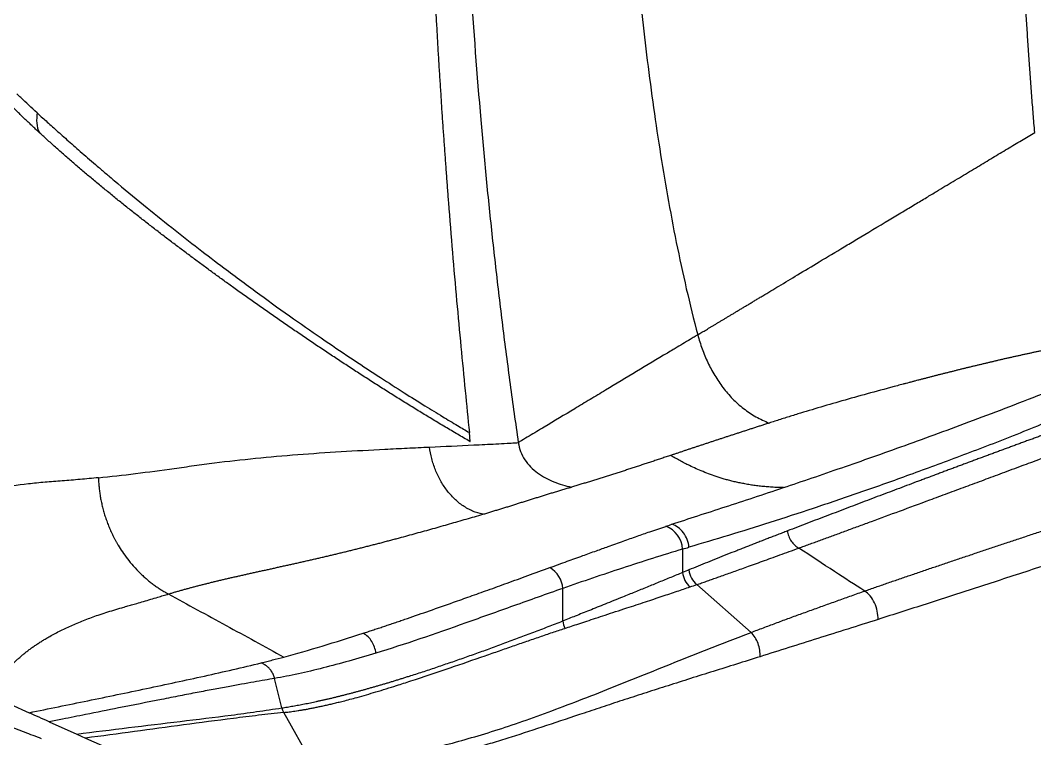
# Model space of a CAD drawing. Header units: inches. Extents: x -1 to 81, y -22 to 129.
# Drawn here: x 5.15 to 15.74, y 27.61 to 35.11 of the extents above; entities that cross this region are included whole.
import ezdxf

# ---------------------------------------------------------------- set-up
doc = ezdxf.new("R2010")
doc.units = ezdxf.units.IN
doc.header["$MEASUREMENT"] = 0
doc.layers.add('1', color=4, linetype='Continuous')

# ---------------------------------------------------------------- blocks, each defined once
blk = doc.blocks.new('2026 PACE')
at = {"layer": '1', "color": 3, "linetype": 'Continuous', "lineweight": 25}
for p, q in [((10.347, 30.711), (10.338, 30.805)), ((12.563, 29.589), (12.563, 29.345)), ((13.279, 28.72), (12.711, 29.219)), ((11.312, 28.839), (11.312, 29.179)), ((8.381, 27.932), (8.305, 28.24)), ((8.699, 27.355), (8.401, 27.884)), ((5.952, 27.787), (6.24, 27.658)), ((6.24, 27.658), (6.331, 27.617))]:
    blk.add_line(p, q, dxfattribs=at)
at = {"layer": '1', "color": 3, "linetype": 'Continuous', "lineweight": 25, "flags": 128}
for points in [[(10.342, 30.714), (10.345, 30.712), (10.347, 30.711)], [(5.351, 28.057), (5.547, 27.969), (5.743, 27.881)], [(6.331, 27.617), (6.506, 27.538), (6.681, 27.459)]]:
    blk.add_lwpolyline(points, dxfattribs=at)
at = {"layer": '1', "color": 3, "linetype": 'Continuous', "lineweight": 25}
for centre, radius, start, end in [((12.294, 29.575), 0.269, 3.0464, 69.8743), ((11.033, 29.156), 0.281, 4.5666, 58.8547), ((12.795, 29.37), 0.234, 186.227, 228.6874), ((11.546, 28.863), 0.234, 185.8153, 205.3919)]:
    blk.add_arc(centre, radius, start, end, dxfattribs=at)
for points, knots in [([(10.826, 48.734), (10.818, 48.686), (10.804, 48.588), (10.782, 48.442), (10.761, 48.296), (10.741, 48.15), (10.72, 48.004), (10.701, 47.858), (10.681, 47.712), (10.663, 47.566), (10.644, 47.419), (10.626, 47.273), (10.609, 47.126), (10.592, 46.98), (10.575, 46.833), (10.559, 46.687), (10.543, 46.54), (10.528, 46.393), (10.513, 46.247), (10.498, 46.1), (10.484, 45.953), (10.47, 45.806), (10.457, 45.659), (10.444, 45.512), (10.395, 44.945), (10.324, 43.956), (10.255, 42.544), (10.216, 41.131), (10.206, 39.717), (10.224, 38.304), (10.27, 36.891), (10.345, 35.479), (10.424, 34.437), (10.484, 33.763), (10.513, 33.456), (10.544, 33.149), (10.576, 32.842), (10.611, 32.536), (10.646, 32.23), (10.683, 31.923), (10.722, 31.617), (10.763, 31.312), (10.804, 31.006), (10.834, 30.803), (10.848, 30.701)], [0, 0, 0, 0, 0.008152, 0.016305, 0.024457, 0.032609, 0.040761, 0.048913, 0.057066, 0.065218, 0.07337, 0.081522, 0.089675, 0.097827, 0.105979, 0.114132, 0.122284, 0.130436, 0.138589, 0.146741, 0.154893, 0.163046, 0.171198, 0.17935, 0.187503, 0.265626, 0.343751, 0.421876, 0.5, 0.578124, 0.65625, 0.734374, 0.812498, 0.829543, 0.846589, 0.863635, 0.88068, 0.897726, 0.914772, 0.931818, 0.948864, 0.96591, 0.982955, 1, 1, 1, 1]), ([(12.669, 47.627), (12.593, 47.305), (12.46, 46.658), (12.246, 45.353), (12.056, 43.707), (11.924, 41.716), (11.881, 39.718), (11.919, 38.054), (11.995, 36.728), (12.076, 35.736), (12.182, 34.749), (12.318, 33.766), (12.489, 32.79), (12.636, 32.146), (12.722, 31.826)], [0, 0, 0, 0, 0.0625, 0.125, 0.25, 0.375, 0.5, 0.625, 0.6875, 0.75, 0.8125, 0.875, 0.9375, 1, 1, 1, 1]), ([(16.237, 33.939), (16.235, 33.971), (16.23, 34.035), (16.222, 34.131), (16.214, 34.227), (16.207, 34.324), (16.2, 34.421), (16.193, 34.518), (16.186, 34.615), (16.179, 34.712), (16.172, 34.81), (16.165, 34.908), (16.159, 35.006), (16.153, 35.104), (16.146, 35.202), (16.14, 35.301), (16.134, 35.399), (16.128, 35.498), (16.122, 35.597), (16.117, 35.697), (16.111, 35.796), (16.106, 35.896), (16.101, 35.996), (16.096, 36.096), (16.091, 36.196), (16.086, 36.296), (16.081, 36.397), (16.076, 36.498), (16.072, 36.599), (16.067, 36.7), (16.062, 36.83), (16.056, 36.985), (16.05, 37.158), (16.045, 37.336), (16.038, 37.581), (16.031, 37.891), (16.022, 38.378), (16.014, 38.986), (16.011, 39.718), (16.014, 40.449), (16.022, 41.034), (16.03, 41.472), (16.036, 41.743), (16.042, 41.983), (16.047, 42.167), (16.051, 42.322), (16.057, 42.466), (16.064, 42.636), (16.071, 42.821), (16.08, 43.014), (16.089, 43.206), (16.099, 43.398), (16.109, 43.59), (16.119, 43.781), (16.13, 43.972), (16.142, 44.163), (16.154, 44.353), (16.166, 44.543), (16.179, 44.732), (16.192, 44.921), (16.206, 45.109), (16.22, 45.297), (16.23, 45.421), (16.235, 45.484)], [0, 0, 0, 0, 0.0084608, 0.0169322, 0.0254142, 0.0339068, 0.04241, 0.0509237, 0.059448, 0.0679828, 0.0765282, 0.085084, 0.0936503, 0.1022271, 0.1108144, 0.1194121, 0.1280203, 0.1366389, 0.1452679, 0.1539072, 0.162557, 0.1712171, 0.1798875, 0.1885683, 0.1972593, 0.2059606, 0.2146722, 0.223394, 0.2321261, 0.2408684, 0.2496208, 0.2660029, 0.2808567, 0.2945929, 0.3121275, 0.3439637, 0.3747762, 0.4377533, 0.5006728, 0.5631793, 0.6261293, 0.6514317, 0.6760966, 0.6961923, 0.7135162, 0.7237596, 0.7362195, 0.7508943, 0.7676016, 0.7842952, 0.800975, 0.8176409, 0.8342927, 0.8509302, 0.8675533, 0.8841618, 0.9007556, 0.9173344, 0.9338983, 0.9504469, 0.9669801, 0.9834979, 1, 1, 1, 1]), ([(9.96, 35.711), (9.963, 35.649), (9.97, 35.526), (9.979, 35.344), (9.989, 35.163), (9.999, 34.986), (10.009, 34.811), (10.019, 34.639), (10.03, 34.47), (10.041, 34.303), (10.051, 34.139), (10.062, 33.977), (10.074, 33.819), (10.085, 33.662), (10.096, 33.509), (10.107, 33.358), (10.129, 33.083), (10.16, 32.692), (10.204, 32.189), (10.248, 31.708), (10.293, 31.249), (10.323, 30.951), (10.338, 30.805)], [0, 0, 0, 0, 0.037721, 0.074905, 0.111553, 0.147665, 0.18324, 0.218278, 0.252781, 0.286747, 0.320177, 0.353071, 0.385429, 0.417251, 0.448538, 0.479288, 0.509502, 0.61644, 0.718957, 0.817056, 0.910737, 1, 1, 1, 1]), ([(5.826, 34.144), (5.768, 34.197), (5.711, 34.25), (5.642, 34.315), (5.628, 34.328), (5.614, 34.341)], [0.2675166, 0.2675166, 0.2675166, 0.2675166, 0.8556606, 0.8556606, 1, 1, 1, 1]), ([(5.704, 34.075), (5.69, 34.088), (5.662, 34.115), (5.621, 34.155), (5.579, 34.195), (5.552, 34.222), (5.539, 34.235)], [0, 0, 0, 0, 0.249259, 0.499011, 0.749257, 1, 1, 1, 1]), ([(5.826, 34.144), (5.823, 34.109), (5.818, 34.037), (5.834, 33.961), (5.858, 33.931), (5.861, 33.927)], [0, 0, 0, 0, 0.464714, 0.926801, 1, 1, 1, 1]), ([(5.826, 34.145), (5.841, 34.131), (5.872, 34.102), (5.921, 34.058), (5.974, 34.01), (6.03, 33.959), (6.091, 33.905), (6.156, 33.848), (6.224, 33.787), (6.297, 33.723), (6.375, 33.656), (6.456, 33.586), (6.543, 33.512), (6.702, 33.377), (6.93, 33.188), (7.224, 32.951), (7.505, 32.732), (7.81, 32.498), (8.14, 32.253), (8.493, 32), (8.822, 31.771), (9.124, 31.567), (9.4, 31.386), (9.646, 31.228), (9.863, 31.092), (10.049, 30.978), (10.204, 30.885), (10.297, 30.83), (10.338, 30.805)], [0, 0, 0, 0, 0.012153, 0.025223, 0.039209, 0.054112, 0.06993, 0.086663, 0.104311, 0.122873, 0.142349, 0.162739, 0.184043, 0.206261, 0.279547, 0.34802, 0.411699, 0.470592, 0.552117, 0.627309, 0.696154, 0.758643, 0.814771, 0.864535, 0.907937, 0.944979, 0.975666, 1, 1, 1, 1]), ([(5.821, 33.964), (5.808, 33.977), (5.782, 34.001), (5.743, 34.038), (5.717, 34.063), (5.704, 34.075)], [0, 0, 0, 0, 0.332724, 0.666057, 1, 1, 1, 1]), ([(5.994, 33.807), (5.98, 33.82), (5.951, 33.846), (5.907, 33.885), (5.864, 33.925), (5.836, 33.951), (5.821, 33.964)], [0, 0, 0, 0, 0.249077, 0.498768, 0.749075, 1, 1, 1, 1]), ([(12.722, 31.826), (12.729, 31.831), (12.743, 31.839), (12.765, 31.853), (12.788, 31.866), (12.811, 31.88), (12.835, 31.894), (12.859, 31.909), (12.884, 31.924), (12.909, 31.939), (12.935, 31.955), (12.962, 31.971), (12.989, 31.987), (13.017, 32.004), (13.045, 32.021), (13.074, 32.038), (13.104, 32.056), (13.134, 32.074), (13.165, 32.093), (13.197, 32.112), (13.229, 32.131), (13.262, 32.151), (13.296, 32.172), (13.33, 32.192), (13.365, 32.213), (13.443, 32.26), (13.573, 32.338), (13.769, 32.456), (13.995, 32.592), (14.204, 32.717), (14.446, 32.863), (14.651, 32.985), (14.855, 33.109), (14.985, 33.186), (15.103, 33.257), (15.207, 33.32), (15.3, 33.376), (15.387, 33.428), (15.472, 33.479), (15.556, 33.53), (15.639, 33.579), (15.72, 33.628), (15.799, 33.675), (15.876, 33.722), (15.952, 33.767), (16.026, 33.812), (16.098, 33.855), (16.168, 33.897), (16.215, 33.925), (16.237, 33.939)], [0, 0, 0, 0, 0.009225, 0.018551, 0.027978, 0.037509, 0.047142, 0.056879, 0.06672, 0.076666, 0.086716, 0.096873, 0.107135, 0.117504, 0.127979, 0.138562, 0.149251, 0.160049, 0.170953, 0.181966, 0.193086, 0.204314, 0.215651, 0.227095, 0.238648, 0.250309, 0.303168, 0.362387, 0.428101, 0.500374, 0.536521, 0.625326, 0.661441, 0.69432, 0.723928, 0.750245, 0.772097, 0.793524, 0.814519, 0.835078, 0.855196, 0.87487, 0.894097, 0.912876, 0.931204, 0.94908, 0.966505, 0.983478, 1, 1, 1, 1]), ([(10.342, 30.714), (10.321, 30.726), (10.278, 30.751), (10.214, 30.788), (10.151, 30.826), (10.087, 30.863), (10.024, 30.901), (9.961, 30.939), (9.898, 30.977), (9.835, 31.015), (9.772, 31.054), (9.71, 31.092), (9.648, 31.131), (9.585, 31.17), (9.523, 31.209), (9.462, 31.248), (9.4, 31.287), (9.338, 31.326), (9.277, 31.366), (9.215, 31.405), (9.154, 31.445), (9.093, 31.485), (9.032, 31.525), (8.971, 31.565), (8.911, 31.605), (8.85, 31.645), (8.789, 31.686), (8.729, 31.726), (8.669, 31.767), (8.608, 31.808), (8.548, 31.849), (8.488, 31.89), (8.428, 31.931), (8.368, 31.972), (8.309, 32.014), (8.249, 32.055), (8.189, 32.097), (8.13, 32.139), (8.071, 32.181), (8.011, 32.223), (7.952, 32.265), (7.878, 32.318), (7.79, 32.381), (7.687, 32.456), (7.585, 32.531), (7.483, 32.606), (7.381, 32.683), (7.279, 32.759), (7.177, 32.836), (7.076, 32.914), (6.975, 32.992), (6.874, 33.071), (6.774, 33.15), (6.674, 33.23), (6.575, 33.311), (6.476, 33.392), (6.378, 33.474), (6.281, 33.556), (6.184, 33.639), (6.089, 33.723), (6.026, 33.779), (5.994, 33.807)], [0, 0, 0, 0, 0.012587, 0.025201, 0.037842, 0.050511, 0.063206, 0.075929, 0.088678, 0.101455, 0.114258, 0.127088, 0.139945, 0.152829, 0.16574, 0.178677, 0.191641, 0.204632, 0.21765, 0.230694, 0.243765, 0.256863, 0.269988, 0.283139, 0.296317, 0.309522, 0.322754, 0.336013, 0.349298, 0.362611, 0.375951, 0.389318, 0.402712, 0.416133, 0.429582, 0.443058, 0.456562, 0.470093, 0.483651, 0.497237, 0.510851, 0.524493, 0.548334, 0.572304, 0.596402, 0.620631, 0.644989, 0.669478, 0.694098, 0.71885, 0.743734, 0.76875, 0.7939, 0.819185, 0.844604, 0.87016, 0.895852, 0.921682, 0.947649, 0.973755, 1, 1, 1, 1]), ([(12.722, 31.826), (12.718, 31.824), (12.712, 31.821), (12.699, 31.813), (12.676, 31.799), (12.63, 31.771), (12.564, 31.732), (12.505, 31.696), (12.471, 31.676), (12.464, 31.672)], [0, 0, 0, 0, 0.00097656, 0.00195312, 0.00390625, 0.0078125, 0.015625, 0.0234375, 0.02546128, 0.02546128, 0.02546128, 0.02546128]), ([(12.464, 31.672), (12.445, 31.66), (12.318, 31.584), (12.083, 31.443), (11.812, 31.28), (11.597, 31.151), (11.383, 31.022), (11.171, 30.895), (10.988, 30.785), (10.898, 30.731), (10.86, 30.708), (10.848, 30.701)], [0.0254613, 0.0254613, 0.0254613, 0.0254613, 0.03125, 0.0625, 0.09375, 0.109375, 0.125, 0.15625, 0.171875, 0.1796875, 0.1833258, 0.1833258, 0.1833258, 0.1833258]), ([(16.484, 31.695), (16.473, 31.693), (16.45, 31.689), (16.415, 31.682), (16.381, 31.675), (16.347, 31.668), (16.312, 31.66), (16.278, 31.653), (16.243, 31.646), (16.209, 31.638), (16.175, 31.631), (16.14, 31.624), (16.106, 31.616), (16.072, 31.608), (16.038, 31.601), (16.003, 31.593), (15.969, 31.585), (15.935, 31.578), (15.901, 31.57), (15.867, 31.562), (15.833, 31.554), (15.799, 31.546), (15.766, 31.538), (15.732, 31.53), (15.699, 31.522), (15.665, 31.514), (15.632, 31.506), (15.598, 31.498), (15.565, 31.49), (15.532, 31.482), (15.499, 31.474), (15.466, 31.466), (15.433, 31.458), (15.401, 31.449), (15.368, 31.441), (15.336, 31.433), (15.303, 31.425), (15.271, 31.417), (15.239, 31.409), (15.207, 31.401), (15.175, 31.392), (15.144, 31.384), (15.112, 31.376), (15.081, 31.368), (15.05, 31.36), (15.018, 31.352), (14.988, 31.344), (14.957, 31.336), (14.926, 31.327), (14.896, 31.319), (14.865, 31.311), (14.835, 31.303), (14.719, 31.272), (14.522, 31.219), (14.256, 31.145), (14.003, 31.072), (13.822, 31.017), (13.704, 30.981), (13.643, 30.962), (13.583, 30.943), (13.524, 30.924), (13.485, 30.912), (13.466, 30.905)], [0, 0, 0, 0, 0.009797, 0.019597, 0.0294, 0.039204, 0.049011, 0.058818, 0.068626, 0.078434, 0.088242, 0.098049, 0.107857, 0.117664, 0.127471, 0.137277, 0.147083, 0.156889, 0.166694, 0.176498, 0.186303, 0.196106, 0.20591, 0.215713, 0.225516, 0.235318, 0.245121, 0.254924, 0.264726, 0.274529, 0.284332, 0.294135, 0.303938, 0.313741, 0.323545, 0.333349, 0.343154, 0.352958, 0.362762, 0.372567, 0.382371, 0.392176, 0.40198, 0.411784, 0.421588, 0.431393, 0.441198, 0.451003, 0.460809, 0.470615, 0.480422, 0.490229, 0.500037, 0.593791, 0.687508, 0.781213, 0.874984, 0.90001, 0.925034, 0.950047, 0.975039, 1, 1, 1, 1]), ([(13.616, 30.231), (13.811, 30.297), (14.013, 30.366), (14.33, 30.476), (14.438, 30.513), (14.658, 30.591), (14.77, 30.631), (14.999, 30.714), (15.115, 30.756), (15.353, 30.843), (15.474, 30.888), (15.721, 30.98), (15.847, 31.028), (16.105, 31.127), (16.236, 31.178), (16.37, 31.232)], [0, 0, 0, 0, 0.25, 0.25, 0.375, 0.375, 0.5, 0.5, 0.625, 0.625, 0.75, 0.75, 0.875, 0.875, 1, 1, 1, 1]), ([(16.559, 30.998), (16.461, 30.955), (16.363, 30.914), (16.169, 30.834), (16.073, 30.796), (15.789, 30.684), (15.605, 30.614), (15.246, 30.479), (15.071, 30.415), (14.815, 30.322), (14.731, 30.292), (14.564, 30.233), (14.482, 30.204), (14.239, 30.12), (14.081, 30.066), (13.772, 29.963), (13.621, 29.914), (13.327, 29.82), (13.183, 29.775), (12.901, 29.69), (12.764, 29.649), (12.629, 29.609)], [0, 0, 0, 0, 0.0625, 0.0625, 0.125, 0.125, 0.25, 0.25, 0.375, 0.375, 0.4375, 0.4375, 0.5, 0.5, 0.625, 0.625, 0.75, 0.75, 0.875, 0.875, 1, 1, 1, 1]), ([(13.466, 30.905), (13.453, 30.901), (13.427, 30.893), (13.389, 30.88), (13.351, 30.868), (13.313, 30.856), (13.275, 30.843), (13.238, 30.831), (13.201, 30.819), (13.164, 30.807), (13.127, 30.795), (13.091, 30.783), (13.054, 30.771), (13.018, 30.76), (12.983, 30.748), (12.947, 30.736), (12.912, 30.725), (12.877, 30.713), (12.842, 30.702), (12.807, 30.69), (12.773, 30.679), (12.739, 30.667), (12.704, 30.656), (12.671, 30.645), (12.637, 30.634), (12.603, 30.623), (12.57, 30.611), (12.537, 30.6), (12.504, 30.589), (12.471, 30.578), (12.449, 30.571), (12.438, 30.568)], [0, 0, 0, 0, 0.034483, 0.068965, 0.103448, 0.137929, 0.172411, 0.206893, 0.241376, 0.275859, 0.310342, 0.344825, 0.379309, 0.413792, 0.448275, 0.482758, 0.517241, 0.551724, 0.586207, 0.62069, 0.655173, 0.689655, 0.724138, 0.75862, 0.793103, 0.827586, 0.862069, 0.896551, 0.931034, 0.965517, 1, 1, 1, 1]), ([(16.587, 30.876), (16.572, 30.871), (16.543, 30.86), (16.499, 30.844), (16.454, 30.828), (16.41, 30.812), (16.366, 30.795), (16.321, 30.779), (16.276, 30.763), (16.232, 30.746), (16.187, 30.73), (16.142, 30.714), (16.097, 30.697), (16.052, 30.681), (16.007, 30.664), (15.962, 30.647), (15.917, 30.631), (15.871, 30.614), (15.826, 30.597), (15.781, 30.58), (15.735, 30.564), (15.69, 30.547), (15.644, 30.53), (15.598, 30.513), (15.553, 30.496), (15.507, 30.479), (15.461, 30.462), (15.416, 30.445), (15.37, 30.428), (15.324, 30.411), (15.278, 30.394), (15.232, 30.376), (15.186, 30.359), (15.14, 30.342), (15.094, 30.325), (15.048, 30.307), (14.983, 30.283), (14.9, 30.252), (14.799, 30.214), (14.697, 30.175), (14.594, 30.137), (14.492, 30.098), (14.388, 30.058), (14.285, 30.019), (14.181, 29.979), (14.076, 29.94), (13.971, 29.9), (13.866, 29.859), (13.761, 29.819), (13.691, 29.792), (13.656, 29.779)], [0, 0, 0, 0, 0.012837, 0.025762, 0.038774, 0.051874, 0.065061, 0.078336, 0.091698, 0.105147, 0.118684, 0.132308, 0.14602, 0.159818, 0.173704, 0.187677, 0.201737, 0.215884, 0.230118, 0.244439, 0.258847, 0.273342, 0.287924, 0.302592, 0.317348, 0.332191, 0.34712, 0.362136, 0.377239, 0.39243, 0.407707, 0.423071, 0.438522, 0.45406, 0.469685, 0.485397, 0.501197, 0.536053, 0.571494, 0.60752, 0.644133, 0.681332, 0.719118, 0.75749, 0.796448, 0.835992, 0.87612, 0.916832, 0.958125, 1, 1, 1, 1]), ([(9.922, 30.655), (10.074, 30.662), (10.267, 30.671), (10.499, 30.682), (10.615, 30.688), (10.712, 30.693), (10.78, 30.697), (10.819, 30.699), (10.838, 30.7), (10.848, 30.701)], [0, 0, 0, 0, 0.5, 0.625, 0.75, 0.875, 0.9375, 0.96875, 1, 1, 1, 1]), ([(7.466, 30.461), (7.501, 30.466), (7.571, 30.476), (7.782, 30.503), (8.105, 30.539), (8.546, 30.578), (8.997, 30.608), (9.379, 30.629), (9.688, 30.644), (9.844, 30.651), (9.922, 30.655)], [0.3127351, 0.3127351, 0.3127351, 0.3127351, 0.34375, 0.375, 0.5, 0.625, 0.75, 0.875, 0.9375, 1, 1, 1, 1]), ([(13.777, 29.6), (13.794, 29.607), (13.83, 29.62), (13.884, 29.64), (13.939, 29.66), (13.995, 29.68), (14.052, 29.701), (14.109, 29.722), (14.167, 29.743), (14.226, 29.765), (14.286, 29.787), (14.347, 29.81), (14.409, 29.832), (14.472, 29.855), (14.61, 29.906), (14.831, 29.988), (15.097, 30.086), (15.328, 30.172), (15.517, 30.242), (15.707, 30.312), (15.903, 30.385), (16.096, 30.457), (16.277, 30.523), (16.43, 30.58), (16.555, 30.626), (16.65, 30.661), (16.703, 30.681), (16.725, 30.689)], [0, 0, 0, 0, 0.0208555, 0.0419056, 0.0631504, 0.08459, 0.1062243, 0.1280537, 0.1500781, 0.1722978, 0.194713, 0.2173239, 0.240131, 0.2631344, 0.2863345, 0.390702, 0.500101, 0.563196, 0.6257409, 0.6877351, 0.7491773, 0.8138543, 0.8693937, 0.9157852, 0.9530211, 0.9810942, 1, 1, 1, 1]), ([(12.438, 30.568), (12.422, 30.562), (12.391, 30.552), (12.344, 30.536), (12.297, 30.521), (12.251, 30.505), (12.205, 30.49), (12.159, 30.475), (12.113, 30.46), (12.068, 30.445), (12.022, 30.43), (11.977, 30.415), (11.933, 30.401), (11.888, 30.386), (11.843, 30.372), (11.799, 30.358), (11.755, 30.344), (11.711, 30.33), (11.667, 30.316), (11.623, 30.303), (11.579, 30.289), (11.535, 30.276), (11.491, 30.263), (11.447, 30.25), (11.418, 30.242), (11.403, 30.237)], [0, 0, 0, 0, 0.0434782, 0.0869569, 0.1304364, 0.173917, 0.2173984, 0.2608801, 0.3043616, 0.3478421, 0.3913209, 0.434798, 0.4782735, 0.5217474, 0.5652202, 0.6086929, 0.6521663, 0.6956412, 0.7391181, 0.7825967, 0.8260766, 0.8695574, 0.9130385, 0.9565196, 1, 1, 1, 1]), ([(13.616, 30.231), (13.606, 30.231), (13.585, 30.232), (13.554, 30.233), (13.524, 30.234), (13.494, 30.236), (13.464, 30.238), (13.435, 30.24), (13.406, 30.243), (13.377, 30.246), (13.349, 30.249), (13.321, 30.253), (13.294, 30.256), (13.267, 30.261), (13.24, 30.265), (13.214, 30.27), (13.188, 30.275), (13.163, 30.28), (13.138, 30.285), (13.114, 30.29), (13.09, 30.296), (13.066, 30.302), (13.043, 30.308), (13.02, 30.314), (12.998, 30.321), (12.976, 30.327), (12.955, 30.334), (12.914, 30.347), (12.854, 30.367), (12.777, 30.397), (12.704, 30.428), (12.64, 30.458), (12.583, 30.487), (12.533, 30.513), (12.485, 30.54), (12.454, 30.558), (12.438, 30.568)], [0, 0, 0, 0, 0.026143, 0.051966, 0.077468, 0.102645, 0.127496, 0.152019, 0.176213, 0.200074, 0.2236, 0.246788, 0.269636, 0.292143, 0.314306, 0.336126, 0.357599, 0.378725, 0.399504, 0.419935, 0.440016, 0.459748, 0.47913, 0.498161, 0.51684, 0.535165, 0.553134, 0.570745, 0.63928, 0.704905, 0.767586, 0.827301, 0.871921, 0.915599, 0.958302, 1, 1, 1, 1]), ([(6.466, 30.335), (6.593, 30.347), (6.852, 30.377), (7.155, 30.417), (7.361, 30.446), (7.431, 30.456), (7.466, 30.461), (7.466, 30.461)], [0, 0, 0, 0, 0.125, 0.25, 0.28125, 0.3125, 0.3127351, 0.3127351, 0.3127351, 0.3127351]), ([(6.466, 30.335), (6.402, 30.328), (6.338, 30.322), (6.213, 30.311), (6.151, 30.306), (6.029, 30.297), (5.969, 30.292), (5.851, 30.282), (5.793, 30.276), (5.622, 30.257), (5.512, 30.243), (5.302, 30.208), (5.202, 30.189), (4.916, 30.123), (4.746, 30.069), (4.457, 29.941), (4.337, 29.867), (4.245, 29.782)], [0, 0, 0, 0, 0.0625, 0.0625, 0.125, 0.125, 0.1875, 0.1875, 0.25, 0.25, 0.375, 0.375, 0.5, 0.5, 0.75, 0.75, 1, 1, 1, 1]), ([(6.466, 30.335), (6.467, 30.327), (6.467, 30.311), (6.469, 30.287), (6.47, 30.263), (6.473, 30.239), (6.475, 30.214), (6.478, 30.19), (6.482, 30.165), (6.486, 30.14), (6.49, 30.115), (6.495, 30.089), (6.501, 30.064), (6.507, 30.038), (6.513, 30.013), (6.52, 29.987), (6.527, 29.961), (6.535, 29.936), (6.544, 29.91), (6.553, 29.884), (6.562, 29.858), (6.573, 29.832), (6.583, 29.807), (6.594, 29.781), (6.606, 29.755), (6.618, 29.73), (6.631, 29.704), (6.645, 29.679), (6.659, 29.654), (6.682, 29.614), (6.718, 29.558), (6.77, 29.486), (6.832, 29.411), (6.889, 29.35), (6.937, 29.305), (6.973, 29.274), (7.008, 29.245), (7.045, 29.217), (7.082, 29.19), (7.12, 29.166), (7.158, 29.142), (7.183, 29.128), (7.196, 29.121)], [0, 0, 0, 0, 0.015862, 0.031878, 0.048046, 0.064367, 0.080838, 0.097459, 0.114228, 0.131143, 0.148203, 0.165406, 0.18275, 0.200234, 0.217853, 0.235608, 0.253494, 0.271509, 0.289651, 0.307916, 0.326301, 0.344803, 0.36342, 0.382146, 0.400979, 0.419915, 0.438949, 0.458079, 0.477299, 0.496605, 0.551026, 0.611233, 0.677029, 0.748132, 0.780389, 0.812459, 0.844325, 0.875969, 0.907374, 0.938524, 0.969404, 1, 1, 1, 1]), ([(10.478, 29.953), (10.492, 29.957), (10.521, 29.966), (10.563, 29.978), (10.604, 29.991), (10.646, 30.004), (10.687, 30.016), (10.729, 30.029), (10.77, 30.042), (10.811, 30.055), (10.852, 30.068), (10.893, 30.081), (10.934, 30.094), (10.975, 30.107), (11.017, 30.12), (11.058, 30.133), (11.1, 30.146), (11.142, 30.159), (11.185, 30.172), (11.227, 30.185), (11.271, 30.198), (11.314, 30.211), (11.359, 30.224), (11.388, 30.233), (11.403, 30.237)], [0, 0, 0, 0, 0.045455, 0.090911, 0.136369, 0.181829, 0.22729, 0.272752, 0.318214, 0.363677, 0.409139, 0.4546, 0.50006, 0.545517, 0.590973, 0.636426, 0.681876, 0.727324, 0.77277, 0.818214, 0.863657, 0.909102, 0.954549, 1, 1, 1, 1]), ([(12.45, 29.848), (12.628, 29.907), (12.814, 29.967), (13.105, 30.062), (13.204, 30.095), (13.407, 30.161), (13.51, 30.196), (13.616, 30.231)], [0, 0, 0, 0, 0.5, 0.5, 0.75, 0.75, 1, 1, 1, 1]), ([(7.196, 29.121), (7.208, 29.124), (7.231, 29.131), (7.267, 29.142), (7.303, 29.152), (7.339, 29.162), (7.375, 29.172), (7.412, 29.182), (7.449, 29.192), (7.486, 29.202), (7.524, 29.212), (7.561, 29.221), (7.599, 29.231), (7.638, 29.24), (7.676, 29.25), (7.715, 29.259), (7.754, 29.268), (7.793, 29.278), (7.833, 29.287), (7.873, 29.296), (7.913, 29.305), (7.953, 29.314), (7.993, 29.323), (8.034, 29.332), (8.075, 29.342), (8.116, 29.351), (8.157, 29.36), (8.199, 29.369), (8.241, 29.378), (8.283, 29.387), (8.325, 29.397), (8.367, 29.406), (8.41, 29.416), (8.453, 29.425), (8.496, 29.435), (8.539, 29.444), (8.582, 29.454), (8.625, 29.464), (8.669, 29.474), (8.713, 29.484), (8.756, 29.494), (8.8, 29.504), (8.845, 29.514), (8.889, 29.525), (8.933, 29.535), (8.978, 29.546), (9.022, 29.557), (9.067, 29.568), (9.112, 29.579), (9.157, 29.59), (9.201, 29.601), (9.246, 29.613), (9.292, 29.624), (9.337, 29.636), (9.382, 29.647), (9.427, 29.659), (9.472, 29.671), (9.517, 29.683), (9.563, 29.695), (9.651, 29.719), (9.783, 29.755), (9.958, 29.803), (10.132, 29.853), (10.306, 29.903), (10.421, 29.936), (10.478, 29.953)], [0, 0, 0, 0, 0.01293, 0.02586, 0.03879, 0.05172, 0.06465, 0.077581, 0.090511, 0.103442, 0.116373, 0.129304, 0.142236, 0.155167, 0.168099, 0.181031, 0.193963, 0.206895, 0.219827, 0.232759, 0.245691, 0.258623, 0.271555, 0.284486, 0.297418, 0.310349, 0.32328, 0.336211, 0.349142, 0.362073, 0.375004, 0.387935, 0.400865, 0.413796, 0.426726, 0.439656, 0.452587, 0.465517, 0.478448, 0.491379, 0.50431, 0.517241, 0.530172, 0.543104, 0.556035, 0.568967, 0.581898, 0.59483, 0.607761, 0.620692, 0.633624, 0.646555, 0.659486, 0.672417, 0.685348, 0.698279, 0.71121, 0.724141, 0.737071, 0.750001, 0.799997, 0.849992, 0.899991, 0.949994, 1, 1, 1, 1]), ([(14.463, 29.152), (14.483, 29.159), (14.521, 29.172), (14.579, 29.192), (14.637, 29.213), (14.695, 29.233), (14.754, 29.253), (14.813, 29.273), (14.872, 29.294), (14.931, 29.314), (14.991, 29.334), (15.051, 29.355), (15.111, 29.375), (15.171, 29.396), (15.232, 29.416), (15.292, 29.437), (15.353, 29.457), (15.415, 29.478), (15.476, 29.499), (15.538, 29.519), (15.6, 29.54), (15.662, 29.561), (15.724, 29.582), (15.787, 29.603), (15.85, 29.624), (15.913, 29.645), (15.976, 29.666), (16.04, 29.687), (16.104, 29.708), (16.168, 29.73), (16.232, 29.751), (16.296, 29.772), (16.361, 29.794), (16.425, 29.815), (16.49, 29.837), (16.555, 29.858), (16.599, 29.873), (16.621, 29.88)], [0, 0, 0, 0, 0.028608, 0.057209, 0.085803, 0.114389, 0.142969, 0.171543, 0.200111, 0.228673, 0.25723, 0.285783, 0.314332, 0.342878, 0.371422, 0.399964, 0.428505, 0.457046, 0.485588, 0.514131, 0.542678, 0.571227, 0.599781, 0.628339, 0.656903, 0.685472, 0.714049, 0.742634, 0.771226, 0.799825, 0.828428, 0.857034, 0.885638, 0.914239, 0.942835, 0.971423, 1, 1, 1, 1]), ([(11.178, 29.397), (11.238, 29.418), (11.352, 29.46), (11.514, 29.519), (11.657, 29.57), (11.798, 29.621), (11.94, 29.672), (12.084, 29.723), (12.232, 29.775), (12.331, 29.808), (12.387, 29.827)], [0, 0, 0, 0, 0.148114, 0.28082, 0.398114, 0.499995, 0.62951, 0.749995, 0.860345, 1, 1, 1, 1]), ([(12.629, 29.609), (12.627, 29.636), (12.621, 29.663), (12.602, 29.714), (12.589, 29.739), (12.556, 29.782), (12.537, 29.8), (12.496, 29.83), (12.473, 29.841), (12.45, 29.848)], [0, 0, 0, 0, 0.25, 0.25, 0.5, 0.5, 0.75, 0.75, 1, 1, 1, 1]), ([(13.656, 29.779), (13.639, 29.772), (13.605, 29.759), (13.554, 29.739), (13.504, 29.72), (13.454, 29.701), (13.406, 29.682), (13.357, 29.663), (13.31, 29.644), (13.264, 29.626), (13.218, 29.608), (13.172, 29.59), (13.108, 29.565), (13.024, 29.532), (12.922, 29.491), (12.823, 29.451), (12.725, 29.411), (12.661, 29.385), (12.629, 29.372)], [0, 0, 0, 0, 0.0475808, 0.0947438, 0.1414889, 0.187816, 0.2337251, 0.2792163, 0.3242896, 0.3689453, 0.4131835, 0.4570046, 0.5004087, 0.6019729, 0.7027056, 0.8026142, 0.9017085, 1, 1, 1, 1]), ([(13.656, 29.779), (13.659, 29.76), (13.664, 29.741), (13.677, 29.705), (13.686, 29.688), (13.707, 29.657), (13.72, 29.642), (13.747, 29.618), (13.761, 29.608), (13.777, 29.6)], [0, 0, 0, 0, 0.25, 0.25, 0.5, 0.5, 0.75, 0.75, 1, 1, 1, 1]), ([(12.563, 29.589), (12.458, 29.558), (12.353, 29.525), (12.144, 29.459), (12.039, 29.425), (11.726, 29.322), (11.519, 29.251), (11.312, 29.179)], [0, 0, 0, 0, 0.25, 0.25, 0.5, 0.5, 1, 1, 1, 1]), ([(12.563, 29.589), (12.563, 29.589), (12.563, 29.589), (12.563, 29.589), (12.585, 29.596), (12.607, 29.602), (12.629, 29.609)], [-0.00000006, -0.00000006, -0.00000006, -0.00000006, 0, 0, 0, 0.003307622, 0.003307622, 0.003307622, 0.003307622]), ([(12.711, 29.219), (12.728, 29.225), (12.761, 29.236), (12.812, 29.254), (12.863, 29.272), (12.916, 29.29), (12.993, 29.318), (13.098, 29.355), (13.213, 29.396), (13.314, 29.432), (13.398, 29.463), (13.486, 29.495), (13.579, 29.528), (13.676, 29.564), (13.743, 29.588), (13.777, 29.6)], [0, 0, 0, 0, 0.048665, 0.097991, 0.147983, 0.198645, 0.249981, 0.371774, 0.499879, 0.575218, 0.653748, 0.73548, 0.820424, 0.908594, 1, 1, 1, 1]), ([(14.463, 29.152), (14.359, 29.218), (14.129, 29.367), (13.901, 29.519), (13.777, 29.6)], [0.0950294, 0.0950294, 0.0950294, 0.0950294, 0.4365238, 0.8414945, 0.8414945, 0.8414945, 0.8414945]), ([(16.682, 29.529), (16.501, 29.47), (16.321, 29.411), (15.966, 29.295), (15.79, 29.238), (15.444, 29.125), (15.272, 29.07), (14.934, 28.961), (14.767, 28.908), (14.602, 28.855)], [0, 0, 0, 0, 0.25, 0.25, 0.5, 0.5, 0.75, 0.75, 1, 1, 1, 1]), ([(9.23, 28.711), (9.246, 28.717), (9.279, 28.727), (9.328, 28.744), (9.378, 28.76), (9.429, 28.777), (9.48, 28.794), (9.532, 28.811), (9.584, 28.829), (9.637, 28.847), (9.749, 28.886), (9.926, 28.947), (10.145, 29.024), (10.349, 29.097), (10.535, 29.163), (10.736, 29.236), (10.952, 29.314), (11.101, 29.369), (11.178, 29.397)], [0, 0, 0, 0, 0.0270911, 0.0543536, 0.081788, 0.1093944, 0.1371732, 0.1651247, 0.193249, 0.2215466, 0.2500178, 0.3716545, 0.500011, 0.58719, 0.6807753, 0.7807709, 0.887179, 1, 1, 1, 1]), ([(12.563, 29.345), (12.522, 29.328), (12.44, 29.294), (12.316, 29.243), (12.191, 29.192), (12.064, 29.14), (11.918, 29.081), (11.76, 29.017), (11.596, 28.951), (11.448, 28.892), (11.356, 28.856), (11.312, 28.839)], [0, 0, 0, 0, 0.097445, 0.196154, 0.296128, 0.397366, 0.499869, 0.645141, 0.776919, 0.895205, 1, 1, 1, 1]), ([(12.629, 29.372), (12.607, 29.363), (12.585, 29.354), (12.563, 29.345), (12.563, 29.345), (12.563, 29.345), (12.563, 29.345)], [0, 0, 0, 0, 0.003342486, 0.003342486, 0.003342486, 0.003342546, 0.003342546, 0.003342546, 0.003342546]), ([(12.629, 29.372), (12.633, 29.343), (12.642, 29.314), (12.67, 29.261), (12.689, 29.237), (12.711, 29.219)], [0, 0, 0, 0, 0.5, 0.5, 1, 1, 1, 1]), ([(12.641, 29.195), (12.664, 29.203), (12.687, 29.211), (12.711, 29.219), (12.711, 29.219), (12.711, 29.219), (12.711, 29.219)], [0, 0, 0, 0, 0.003339436, 0.003339436, 0.003339436, 0.003339496, 0.003339496, 0.003339496, 0.003339496]), ([(5.351, 28.057), (5.354, 28.063), (5.358, 28.074), (5.365, 28.09), (5.373, 28.106), (5.38, 28.121), (5.388, 28.137), (5.397, 28.153), (5.405, 28.168), (5.414, 28.183), (5.423, 28.199), (5.433, 28.214), (5.443, 28.229), (5.453, 28.244), (5.463, 28.258), (5.474, 28.273), (5.485, 28.287), (5.496, 28.302), (5.507, 28.316), (5.519, 28.33), (5.531, 28.344), (5.543, 28.358), (5.556, 28.372), (5.569, 28.386), (5.582, 28.399), (5.596, 28.412), (5.609, 28.426), (5.623, 28.439), (5.638, 28.452), (5.652, 28.465), (5.667, 28.478), (5.682, 28.49), (5.697, 28.503), (5.713, 28.516), (5.729, 28.528), (5.745, 28.54), (5.762, 28.552), (5.778, 28.564), (5.795, 28.576), (5.812, 28.588), (5.83, 28.6), (5.848, 28.611), (5.866, 28.623), (5.884, 28.634), (5.902, 28.645), (5.921, 28.656), (5.94, 28.667), (5.99, 28.696), (6.073, 28.74), (6.196, 28.797), (6.327, 28.851), (6.444, 28.894), (6.545, 28.927), (6.626, 28.953), (6.699, 28.975), (6.762, 28.992), (6.814, 29.007), (6.872, 29.024), (6.938, 29.043), (7.012, 29.065), (7.079, 29.086), (7.141, 29.104), (7.178, 29.115), (7.196, 29.121)], [0, 0, 0, 0, 0.010051, 0.020108, 0.030173, 0.040243, 0.050321, 0.060405, 0.070497, 0.080595, 0.0907, 0.100812, 0.110931, 0.121057, 0.131191, 0.141332, 0.151479, 0.161635, 0.171797, 0.181967, 0.192144, 0.202328, 0.21252, 0.22272, 0.232927, 0.243141, 0.253363, 0.263592, 0.273829, 0.284074, 0.294326, 0.304586, 0.314853, 0.325128, 0.335411, 0.345701, 0.355999, 0.366304, 0.376617, 0.386938, 0.397267, 0.407603, 0.417947, 0.428298, 0.438658, 0.449024, 0.459399, 0.469781, 0.529621, 0.589704, 0.650031, 0.710618, 0.744397, 0.778251, 0.812063, 0.832403, 0.853102, 0.874185, 0.902567, 0.930941, 0.9593, 0.979654, 1, 1, 1, 1]), ([(7.196, 29.121), (7.397, 29.011), (7.598, 28.902), (8, 28.683), (8.201, 28.573), (8.402, 28.463)], [0, 0, 0, 0, 0.5, 0.5, 1, 1, 1, 1]), ([(11.312, 29.179), (11.139, 29.118), (10.968, 29.057), (10.631, 28.936), (10.465, 28.877), (9.975, 28.703), (9.661, 28.594), (9.362, 28.503)], [0, 0, 0, 0, 0.25, 0.25, 0.5, 0.5, 1, 1, 1, 1]), ([(11.334, 28.762), (11.357, 28.77), (11.405, 28.786), (11.482, 28.811), (11.566, 28.839), (11.658, 28.869), (11.758, 28.902), (11.866, 28.938), (12.006, 28.983), (12.169, 29.037), (12.344, 29.095), (12.499, 29.147), (12.596, 29.18), (12.641, 29.195)], [0, 0, 0, 0, 0.054048, 0.113898, 0.179552, 0.251007, 0.328261, 0.411309, 0.500144, 0.648953, 0.781859, 0.898868, 1, 1, 1, 1]), ([(13.279, 28.72), (13.3, 28.728), (13.342, 28.744), (13.406, 28.768), (13.469, 28.792), (13.533, 28.816), (13.598, 28.84), (13.662, 28.864), (13.727, 28.888), (13.792, 28.912), (13.858, 28.935), (13.924, 28.959), (13.99, 28.983), (14.057, 29.007), (14.124, 29.031), (14.191, 29.055), (14.258, 29.079), (14.326, 29.103), (14.395, 29.128), (14.441, 29.144), (14.463, 29.152)], [0, 0, 0, 0, 0.055575, 0.111147, 0.166717, 0.222283, 0.277844, 0.333402, 0.388956, 0.444505, 0.500052, 0.555595, 0.611137, 0.666679, 0.72222, 0.777765, 0.833313, 0.888866, 0.944428, 1, 1, 1, 1]), ([(14.602, 28.855), (14.603, 28.883), (14.6, 28.912), (14.588, 28.971), (14.578, 29), (14.553, 29.054), (14.537, 29.079), (14.503, 29.122), (14.483, 29.139), (14.463, 29.152)], [0, 0, 0, 0, 0.25, 0.25, 0.5, 0.5, 0.75, 0.75, 1, 1, 1, 1]), ([(8.381, 27.932), (8.391, 27.933), (8.41, 27.936), (8.438, 27.941), (8.467, 27.946), (8.497, 27.951), (8.526, 27.956), (8.556, 27.962), (8.586, 27.967), (8.617, 27.973), (8.647, 27.979), (8.678, 27.985), (8.71, 27.992), (8.741, 27.999), (8.773, 28.006), (8.805, 28.013), (8.837, 28.02), (8.869, 28.027), (8.902, 28.035), (8.935, 28.043), (8.968, 28.051), (9.001, 28.06), (9.035, 28.068), (9.069, 28.077), (9.103, 28.086), (9.137, 28.095), (9.171, 28.104), (9.206, 28.113), (9.241, 28.123), (9.276, 28.133), (9.311, 28.143), (9.347, 28.153), (9.382, 28.163), (9.418, 28.174), (9.454, 28.184), (9.49, 28.195), (9.527, 28.206), (9.563, 28.217), (9.6, 28.229), (9.637, 28.24), (9.674, 28.252), (9.744, 28.274), (9.848, 28.307), (9.987, 28.354), (10.128, 28.402), (10.271, 28.451), (10.416, 28.503), (10.562, 28.555), (10.709, 28.61), (10.858, 28.665), (11.009, 28.722), (11.16, 28.78), (11.262, 28.819), (11.312, 28.839)], [0, 0, 0, 0, 0.0125019, 0.0250036, 0.0375052, 0.0500067, 0.0625083, 0.0750099, 0.0875117, 0.1000138, 0.1125161, 0.1250189, 0.137522, 0.1500255, 0.1625292, 0.1750329, 0.1875366, 0.20004, 0.2125431, 0.2250457, 0.2375475, 0.2500485, 0.2625485, 0.2750476, 0.2875459, 0.3000435, 0.3125404, 0.3250368, 0.3375328, 0.3500284, 0.3625237, 0.3750188, 0.3875138, 0.4000087, 0.4125036, 0.4249985, 0.4374936, 0.4499887, 0.4624841, 0.4749798, 0.4874757, 0.4999719, 0.5454156, 0.5908643, 0.6363177, 0.6817751, 0.7272348, 0.7726951, 0.8181551, 0.8636155, 0.9090765, 0.9545381, 1, 1, 1, 1]), ([(14.602, 28.855), (14.389, 28.787), (14.18, 28.721), (13.77, 28.592), (13.568, 28.529), (13.371, 28.466)], [0, 0, 0, 0, 0.5, 0.5, 1, 1, 1, 1]), ([(8.401, 27.884), (8.41, 27.885), (8.428, 27.887), (8.456, 27.89), (8.486, 27.894), (8.518, 27.899), (8.55, 27.904), (8.585, 27.909), (8.621, 27.915), (8.658, 27.922), (8.697, 27.93), (8.738, 27.938), (8.78, 27.947), (8.825, 27.956), (8.871, 27.967), (8.918, 27.978), (8.968, 27.99), (9.05, 28.01), (9.18, 28.045), (9.365, 28.099), (9.553, 28.157), (9.809, 28.239), (10.114, 28.342), (10.427, 28.45), (10.649, 28.527), (10.793, 28.578), (10.934, 28.626), (11.071, 28.673), (11.203, 28.719), (11.291, 28.748), (11.334, 28.762)], [0, 0, 0, 0, 0.011883, 0.02427, 0.037162, 0.050559, 0.064461, 0.078868, 0.09378, 0.109198, 0.125122, 0.141552, 0.158488, 0.17593, 0.193879, 0.212335, 0.231298, 0.250769, 0.304918, 0.375911, 0.451002, 0.500936, 0.635844, 0.750654, 0.796255, 0.840243, 0.882614, 0.923367, 0.962497, 1, 1, 1, 1]), ([(8.403, 28.463), (8.531, 28.498), (8.665, 28.536), (8.941, 28.619), (9.084, 28.664), (9.23, 28.711)], [0, 0, 0, 0, 0.5, 0.5, 1, 1, 1, 1]), ([(8.699, 27.355), (8.71, 27.355), (8.732, 27.355), (8.765, 27.355), (8.799, 27.355), (8.832, 27.356), (8.866, 27.357), (8.901, 27.358), (8.935, 27.36), (8.97, 27.361), (9.005, 27.364), (9.041, 27.366), (9.077, 27.369), (9.113, 27.372), (9.149, 27.375), (9.186, 27.379), (9.223, 27.383), (9.26, 27.387), (9.298, 27.392), (9.336, 27.397), (9.374, 27.402), (9.413, 27.408), (9.452, 27.414), (9.491, 27.42), (9.53, 27.427), (9.57, 27.433), (9.61, 27.441), (9.651, 27.448), (9.692, 27.456), (9.733, 27.464), (9.775, 27.473), (9.816, 27.482), (9.859, 27.491), (9.901, 27.501), (9.944, 27.511), (9.987, 27.521), (10.101, 27.549), (10.291, 27.6), (10.566, 27.682), (10.855, 27.777), (11.158, 27.886), (11.477, 28.007), (11.813, 28.139), (12.164, 28.28), (12.44, 28.391), (12.633, 28.468), (12.738, 28.51), (12.845, 28.552), (12.952, 28.594), (13.06, 28.636), (13.169, 28.678), (13.242, 28.706), (13.279, 28.72)], [0, 0, 0, 0, 0.0107228, 0.0214439, 0.0321635, 0.0428818, 0.0535991, 0.0643156, 0.0750317, 0.0857476, 0.0964636, 0.1071799, 0.1178968, 0.1286146, 0.1393333, 0.1500529, 0.1607729, 0.1714933, 0.1822138, 0.1929342, 0.2036543, 0.2143738, 0.2250926, 0.2358105, 0.2465273, 0.2572429, 0.267957, 0.2786698, 0.2893812, 0.300091, 0.3107994, 0.3215063, 0.3322117, 0.3429156, 0.3536179, 0.3643188, 0.3750182, 0.4374175, 0.4998788, 0.5624444, 0.6249152, 0.6873162, 0.7497505, 0.8122904, 0.8748674, 0.8927411, 0.910613, 0.9284862, 0.9463636, 0.9642445, 0.9821243, 1, 1, 1, 1]), ([(9.362, 28.503), (9.36, 28.524), (9.355, 28.546), (9.341, 28.587), (9.331, 28.606), (9.308, 28.643), (9.295, 28.66), (9.265, 28.689), (9.248, 28.701), (9.23, 28.711)], [0, 0, 0, 0, 0.25, 0.25, 0.5, 0.5, 0.75, 0.75, 1, 1, 1, 1]), ([(13.371, 28.466), (13.372, 28.488), (13.371, 28.512), (13.364, 28.558), (13.358, 28.581), (13.342, 28.626), (13.332, 28.648), (13.308, 28.687), (13.294, 28.705), (13.279, 28.72)], [0, 0, 0, 0, 0.25, 0.25, 0.5, 0.5, 0.75, 0.75, 1, 1, 1, 1]), ([(5.874, 27.61), (5.815, 27.632), (5.695, 27.678), (5.513, 27.746), (5.328, 27.817), (5.139, 27.888), (4.947, 27.961), (4.752, 28.036), (4.517, 28.126), (4.238, 28.232), (3.913, 28.355), (3.578, 28.482), (3.351, 28.567), (3.236, 28.61)], [0, 0, 0, 0, 0.067672, 0.136585, 0.206747, 0.278163, 0.35084, 0.424784, 0.499999, 0.618999, 0.741969, 0.868954, 1, 1, 1, 1]), ([(9.362, 28.503), (9.267, 28.474), (9.173, 28.447), (8.99, 28.395), (8.9, 28.371), (8.724, 28.326), (8.637, 28.306), (8.511, 28.278), (8.469, 28.27), (8.387, 28.254), (8.346, 28.247), (8.305, 28.24)], [0, 0, 0, 0, 0.25, 0.25, 0.5, 0.5, 0.75, 0.75, 0.875, 0.875, 1, 1, 1, 1]), ([(5.743, 27.881), (5.946, 27.924), (6.151, 27.965), (6.561, 28.049), (6.765, 28.091), (7.172, 28.177), (7.374, 28.22), (7.774, 28.309), (7.971, 28.355), (8.166, 28.402)], [0, 0, 0, 0, 0.25, 0.25, 0.5, 0.5, 0.75, 0.75, 1, 1, 1, 1]), ([(8.166, 28.402), (8.185, 28.407), (8.205, 28.412), (8.244, 28.422), (8.263, 28.427), (8.322, 28.442), (8.362, 28.452), (8.403, 28.463)], [0, 0, 0, 0, 0.25, 0.25, 0.5, 0.5, 1, 1, 1, 1]), ([(8.305, 28.24), (8.305, 28.243), (8.303, 28.249), (8.3, 28.258), (8.297, 28.268), (8.293, 28.277), (8.289, 28.286), (8.284, 28.295), (8.279, 28.304), (8.274, 28.312), (8.268, 28.321), (8.261, 28.329), (8.255, 28.337), (8.247, 28.345), (8.24, 28.353), (8.232, 28.36), (8.224, 28.367), (8.215, 28.374), (8.206, 28.38), (8.197, 28.386), (8.187, 28.392), (8.177, 28.398), (8.17, 28.401), (8.166, 28.402)], [0, 0, 0, 0, 0.04367, 0.087686, 0.132057, 0.176791, 0.221897, 0.267384, 0.313259, 0.35953, 0.406204, 0.453288, 0.50079, 0.548714, 0.597068, 0.645857, 0.695086, 0.744762, 0.794889, 0.845471, 0.896515, 0.948023, 1, 1, 1, 1]), ([(13.371, 28.466), (13.205, 28.414), (13.043, 28.363), (12.803, 28.288), (12.724, 28.263), (12.566, 28.213), (12.489, 28.188), (12.334, 28.139), (12.258, 28.115), (12.108, 28.066), (12.033, 28.042), (11.887, 27.995), (11.816, 27.971), (11.675, 27.924), (11.605, 27.901), (11.401, 27.833), (11.27, 27.789), (11.016, 27.705), (10.893, 27.665), (10.713, 27.607), (10.655, 27.589), (10.539, 27.554), (10.482, 27.537), (10.314, 27.487), (10.206, 27.457), (10.101, 27.429)], [0, 0, 0, 0, 0.125, 0.125, 0.1875, 0.1875, 0.25, 0.25, 0.3125, 0.3125, 0.375, 0.375, 0.4375, 0.4375, 0.5, 0.5, 0.625, 0.625, 0.75, 0.75, 0.8125, 0.8125, 0.875, 0.875, 1, 1, 1, 1]), ([(8.305, 28.24), (8.271, 28.234), (8.199, 28.221), (8.084, 28.201), (7.956, 28.178), (7.815, 28.152), (7.661, 28.123), (7.494, 28.092), (7.315, 28.057), (7.041, 28.003), (6.712, 27.938), (6.368, 27.869), (6.126, 27.821), (5.999, 27.796), (5.952, 27.787)], [0, 0, 0, 0, 0.043243, 0.091992, 0.14624, 0.205984, 0.271225, 0.341968, 0.418222, 0.5, 0.690857, 0.837828, 0.94087, 1, 1, 1, 1]), ([(5.952, 27.787), (5.917, 27.803), (5.848, 27.834), (5.778, 27.865), (5.743, 27.881)], [-0.000004949, -0.000004949, -0.000004949, -0.000004949, 0.002866691, 0.005738911, 0.005738911, 0.005738911, 0.005738911]), ([(6.24, 27.658), (6.42, 27.681), (6.6, 27.704), (6.961, 27.748), (7.141, 27.769), (7.498, 27.812), (7.676, 27.834), (7.941, 27.868), (8.029, 27.88), (8.205, 27.905), (8.293, 27.919), (8.381, 27.932)], [0, 0, 0, 0, 0.25, 0.25, 0.5, 0.5, 0.75, 0.75, 0.875, 0.875, 1, 1, 1, 1]), ([(8.401, 27.884), (8.313, 27.874), (8.225, 27.865), (8.05, 27.844), (7.962, 27.833), (7.701, 27.8), (7.528, 27.777), (7.184, 27.731), (7.013, 27.707), (6.672, 27.661), (6.502, 27.639), (6.331, 27.617)], [0, 0, 0, 0, 0.125, 0.125, 0.25, 0.25, 0.5, 0.5, 0.75, 0.75, 1, 1, 1, 1]), ([(8.381, 27.932), (8.384, 27.924), (8.386, 27.915), (8.391, 27.903), (8.393, 27.899), (8.396, 27.892), (8.398, 27.888), (8.401, 27.884)], [0, 0, 0, 0, 0.5, 0.5, 0.75, 0.75, 1, 1, 1, 1])]:
    blk.add_open_spline(points, degree=3, knots=knots, dxfattribs=at)
for points in [[(12.722, 31.826), (12.735, 31.777), (12.765, 31.679), (12.824, 31.537), (12.896, 31.402), (12.982, 31.274), (13.082, 31.157), (13.197, 31.054), (13.325, 30.968), (13.418, 30.924), (13.466, 30.905)], [(10.848, 30.701), (10.853, 30.669), (10.869, 30.607), (10.914, 30.521), (10.975, 30.446), (11.049, 30.383), (11.131, 30.332), (11.218, 30.291), (11.309, 30.259), (11.372, 30.244), (11.403, 30.237)], [(10.478, 29.953), (10.442, 29.961), (10.371, 29.983), (10.27, 30.038), (10.179, 30.113), (10.1, 30.203), (10.033, 30.305), (9.981, 30.416), (9.943, 30.534), (9.927, 30.614), (9.922, 30.655)], [(12.387, 29.827), (12.408, 29.834), (12.429, 29.841), (12.45, 29.848)]]:
    blk.add_open_spline(points, degree=3, dxfattribs=at)

msp = doc.modelspace()

# ---------------------------------------------------------------- block references
msp.add_blockref('2026 PACE', (-0.5, 0))

doc.saveas('drawing.dxf')
